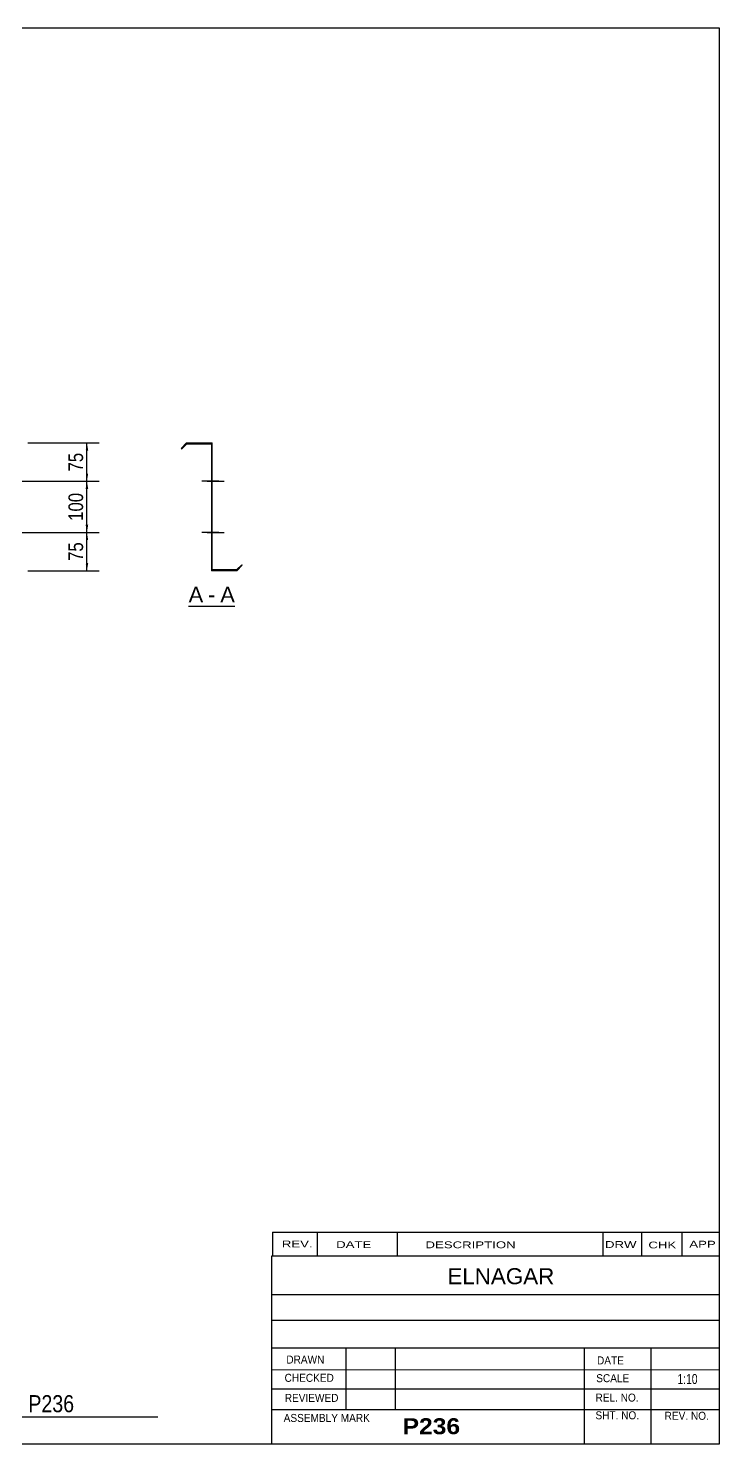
# Model space of a CAD drawing. Header units: millimetres. Extents: x -63 to 340, y -183 to 94.
# Drawn here: x 204.5 to 339.8, y -183.3 to 93.7 of the extents above; entities that cross this region are included whole.
import ezdxf

# ---------------------------------------------------------------- set-up
doc = ezdxf.new("R2010")
doc.units = ezdxf.units.MM
doc.styles.add('Arial', font='ARIAL.TTF', dxfattribs={"height": 0.2})
doc.styles.add('Arial Bold', font='ARIALBD.TTF', dxfattribs={"height": 0.2})
doc.styles.add('Arial Narrow', font='ARIALN.TTF', dxfattribs={"height": 0.2})

# ---------------------------------------------------------------- blocks, each defined once
blk = doc.blocks.new('Unknown-628702219-1200')
at = {"color": 5, "linetype": 'Continuous'}
for p, q in [((339.77, 93.65), (-60.23, 93.65)), ((-60.23, 93.65), (-60.23, -183.35)), ((339.77, -183.35), (339.77, 93.65)), ((-60.23, -183.35), (339.77, -183.35))]:
    blk.add_line(p, q, dxfattribs=at)
at = {"color": 174, "linetype": 'Continuous', "style": 'Arial'}
blk.add_text('Tekla structures', height=1.9102, rotation=90, dxfattribs=at).set_placement((-60.73, -182.85))
blk = doc.blocks.new('Unknown-628702219-12 - 1671')
at = {"color": 7, "linetype": 'Continuous'}
blk.add_line((235.9, -19.45), (244.93, -19.45), dxfattribs=at)
at = {"color": 0, "linetype": 'Continuous'}
blk.add_wipeout([(238.74, -18.7), (238.74, -15.5), (235.9, -15.5), (235.9, -18.7)], dxfattribs=at)
blk.add_wipeout([(241.13, -18.7), (241.13, -15.5), (239.7, -15.5), (239.7, -18.7)], dxfattribs=at)
at = {"color": 96, "linetype": 'Continuous', "style": 'Arial'}
blk.add_text('A', height=3.06, dxfattribs=at).set_placement((235.9, -18.7))
at = {"color": 0, "linetype": 'Continuous'}
blk.add_wipeout([(244.93, -18.7), (244.93, -15.5), (242.09, -15.5), (242.09, -18.7)], dxfattribs=at)
at = {"color": 96, "linetype": 'Continuous', "style": 'Arial'}
for s, p in [('A', (242.09, -18.7)), ('-', (239.7, -18.7))]:
    blk.add_text(s, height=3.06, dxfattribs=at).set_placement(p)
blk = doc.blocks.new('Bolt-628702219-1676 - 1671')
at = {"linetype": 'Continuous'}
blk.add_hatch(color=3, dxfattribs=at).paths.add_polyline_path([(240.49, -5.7), (240.49, -4.3), (240.34, -4.3), (240.34, -5.7)])
blk.add_hatch(color=3, dxfattribs=at).paths.add_polyline_path([(240.49, -5.7), (240.49, -4.3), (240.34, -4.3), (240.34, -5.7)])
at = {"color": 3, "linetype": 'Continuous'}
for p, q in [((239.59, -5), (242.34, -5)), ((239.59, -5), (242.34, -5)), ((240.34, -4.3), (240.49, -4.3)), ((240.34, -4.3), (240.49, -4.3)), ((240.34, -5.7), (240.49, -5.7)), ((240.34, -5.7), (240.49, -5.7))]:
    blk.add_line(p, q, dxfattribs=at)
blk = doc.blocks.new('Bolt-628702219-1677 - 1671')
at = {"linetype": 'Continuous'}
blk.add_hatch(color=3, dxfattribs=at).paths.add_polyline_path([(240.34, -4.3), (240.34, -5.7), (240.49, -5.7), (240.49, -4.3)])
blk.add_hatch(color=3, dxfattribs=at).paths.add_polyline_path([(240.34, -4.3), (240.34, -5.7), (240.49, -5.7), (240.49, -4.3)])
at = {"color": 3, "linetype": 'Continuous'}
for p, q in [((239.54, -5), (242.84, -5)), ((239.54, -5), (242.84, -5)), ((240.34, -4.3), (240.49, -4.3)), ((240.34, -4.3), (240.49, -4.3)), ((240.34, -5.7), (240.49, -5.7)), ((240.34, -5.7), (240.49, -5.7))]:
    blk.add_line(p, q, dxfattribs=at)
blk = doc.blocks.new('Part-628702219-1678 - 1671')
at = {"color": 2, "linetype": 'Continuous'}
for p, q in [((235.49, 12.5), (234.43, 11.44)), ((234.43, 11.44), (234.54, 11.33)), ((234.54, 11.33), (235.55, 12.35)), ((235.49, 12.5), (240.49, 12.5)), ((235.55, 12.35), (240.34, 12.35)), ((240.34, 12.35), (240.34, -12.5)), ((240.49, -12.35), (240.49, 12.5)), ((245.34, -12.5), (240.34, -12.5)), ((245.28, -12.35), (240.49, -12.35)), ((246.29, -11.33), (245.28, -12.35)), ((245.34, -12.5), (246.4, -11.44)), ((246.4, -11.44), (246.29, -11.33))]:
    blk.add_line(p, q, dxfattribs=at)
blk = doc.blocks.new('Bolt-628702219-1679 - 1671')
at = {"linetype": 'Continuous'}
for points in [[(240.34, 5.7), (240.34, 4.3), (240.49, 4.3), (240.49, 5.7)], [(240.34, 5.7), (240.34, 4.3), (240.49, 4.3), (240.49, 5.7)], [(240.34, -4.3), (240.34, -5.7), (240.49, -5.7), (240.49, -4.3)], [(240.34, -4.3), (240.34, -5.7), (240.49, -5.7), (240.49, -4.3)]]:
    blk.add_hatch(color=3, dxfattribs=at).paths.add_polyline_path(points)
at = {"color": 3, "linetype": 'Continuous'}
for p, q in [((240.49, 5.7), (240.34, 5.7)), ((240.49, 5.7), (240.34, 5.7)), ((241.79, 5), (238.49, 5)), ((241.79, 5), (238.49, 5)), ((240.49, 4.3), (240.34, 4.3)), ((240.49, 4.3), (240.34, 4.3)), ((241.79, -5), (238.49, -5)), ((241.79, -5), (238.49, -5)), ((240.49, -4.3), (240.34, -4.3)), ((240.49, -4.3), (240.34, -4.3)), ((240.49, -5.7), (240.34, -5.7)), ((240.49, -5.7), (240.34, -5.7))]:
    blk.add_line(p, q, dxfattribs=at)
blk = doc.blocks.new('Bolt-628702219-1680 - 1671')
at = {"linetype": 'Continuous'}
blk.add_hatch(color=3, dxfattribs=at).paths.add_polyline_path([(240.49, -5.7), (240.49, -4.3), (240.34, -4.3), (240.34, -5.7)])
blk.add_hatch(color=3, dxfattribs=at).paths.add_polyline_path([(240.49, -5.7), (240.49, -4.3), (240.34, -4.3), (240.34, -5.7)])
at = {"color": 3, "linetype": 'Continuous'}
for p, q in [((239.59, -5), (242.34, -5)), ((239.59, -5), (242.34, -5)), ((240.34, -4.3), (240.49, -4.3)), ((240.34, -4.3), (240.49, -4.3)), ((240.34, -5.7), (240.49, -5.7)), ((240.34, -5.7), (240.49, -5.7))]:
    blk.add_line(p, q, dxfattribs=at)
blk = doc.blocks.new('Bolt-628702219-1681 - 1671')
at = {"linetype": 'Continuous'}
blk.add_hatch(color=3, dxfattribs=at).paths.add_polyline_path([(240.49, -5.7), (240.49, -4.3), (240.34, -4.3), (240.34, -5.7)])
blk.add_hatch(color=3, dxfattribs=at).paths.add_polyline_path([(240.49, -5.7), (240.49, -4.3), (240.34, -4.3), (240.34, -5.7)])
at = {"color": 3, "linetype": 'Continuous'}
for p, q in [((239.59, -5), (242.34, -5)), ((239.59, -5), (242.34, -5)), ((240.34, -4.3), (240.49, -4.3)), ((240.34, -4.3), (240.49, -4.3)), ((240.34, -5.7), (240.49, -5.7)), ((240.34, -5.7), (240.49, -5.7))]:
    blk.add_line(p, q, dxfattribs=at)
blk = doc.blocks.new('Bolt-628702219-1682 - 1671')
at = {"linetype": 'Continuous'}
blk.add_hatch(color=3, dxfattribs=at).paths.add_polyline_path([(240.34, 5.7), (240.34, 4.3), (240.49, 4.3), (240.49, 5.7)])
blk.add_hatch(color=3, dxfattribs=at).paths.add_polyline_path([(240.34, 5.7), (240.34, 4.3), (240.49, 4.3), (240.49, 5.7)])
at = {"color": 3, "linetype": 'Continuous'}
for p, q in [((240.34, 5.7), (240.49, 5.7)), ((240.34, 5.7), (240.49, 5.7)), ((239.54, 5), (242.84, 5)), ((239.54, 5), (242.84, 5)), ((240.34, 4.3), (240.49, 4.3)), ((240.34, 4.3), (240.49, 4.3))]:
    blk.add_line(p, q, dxfattribs=at)
blk = doc.blocks.new('Bolt-628702219-1683 - 1671')
at = {"linetype": 'Continuous'}
for points in [[(240.34, 5.7), (240.34, 4.3), (240.49, 4.3), (240.49, 5.7)], [(240.34, 5.7), (240.34, 4.3), (240.49, 4.3), (240.49, 5.7)], [(240.34, -4.3), (240.34, -5.7), (240.49, -5.7), (240.49, -4.3)], [(240.34, -4.3), (240.34, -5.7), (240.49, -5.7), (240.49, -4.3)]]:
    blk.add_hatch(color=3, dxfattribs=at).paths.add_polyline_path(points)
at = {"color": 3, "linetype": 'Continuous'}
for p, q in [((240.49, 5.7), (240.34, 5.7)), ((240.49, 5.7), (240.34, 5.7)), ((241.79, 5), (238.49, 5)), ((241.79, 5), (238.49, 5)), ((240.49, 4.3), (240.34, 4.3)), ((240.49, 4.3), (240.34, 4.3)), ((241.79, -5), (238.49, -5)), ((241.79, -5), (238.49, -5)), ((240.49, -4.3), (240.34, -4.3)), ((240.49, -4.3), (240.34, -4.3)), ((240.49, -5.7), (240.34, -5.7)), ((240.49, -5.7), (240.34, -5.7))]:
    blk.add_line(p, q, dxfattribs=at)
blk = doc.blocks.new('Bolt-628702219-1684 - 1671')
at = {"linetype": 'Continuous'}
blk.add_hatch(color=3, dxfattribs=at).paths.add_polyline_path([(240.34, 5.7), (240.34, 4.3), (240.49, 4.3), (240.49, 5.7)])
blk.add_hatch(color=3, dxfattribs=at).paths.add_polyline_path([(240.34, 5.7), (240.34, 4.3), (240.49, 4.3), (240.49, 5.7)])
at = {"color": 3, "linetype": 'Continuous'}
for p, q in [((240.34, 5.7), (240.49, 5.7)), ((240.34, 5.7), (240.49, 5.7)), ((239.54, 5), (242.84, 5)), ((239.54, 5), (242.84, 5)), ((240.34, 4.3), (240.49, 4.3)), ((240.34, 4.3), (240.49, 4.3))]:
    blk.add_line(p, q, dxfattribs=at)
blk = doc.blocks.new('Bolt-628702219-1685 - 1671')
at = {"linetype": 'Continuous'}
blk.add_hatch(color=3, dxfattribs=at).paths.add_polyline_path([(240.34, -4.3), (240.34, -5.7), (240.49, -5.7), (240.49, -4.3)])
blk.add_hatch(color=3, dxfattribs=at).paths.add_polyline_path([(240.34, -4.3), (240.34, -5.7), (240.49, -5.7), (240.49, -4.3)])
at = {"color": 3, "linetype": 'Continuous'}
for p, q in [((239.54, -5), (242.84, -5)), ((239.54, -5), (242.84, -5)), ((240.34, -4.3), (240.49, -4.3)), ((240.34, -4.3), (240.49, -4.3)), ((240.34, -5.7), (240.49, -5.7)), ((240.34, -5.7), (240.49, -5.7))]:
    blk.add_line(p, q, dxfattribs=at)
blk = doc.blocks.new('Bolt-628702219-1686 - 1671')
at = {"linetype": 'Continuous'}
blk.add_hatch(color=3, dxfattribs=at).paths.add_polyline_path([(240.49, -5.7), (240.49, -4.3), (240.34, -4.3), (240.34, -5.7)])
blk.add_hatch(color=3, dxfattribs=at).paths.add_polyline_path([(240.49, -5.7), (240.49, -4.3), (240.34, -4.3), (240.34, -5.7)])
at = {"color": 3, "linetype": 'Continuous'}
for p, q in [((239.59, -5), (242.34, -5)), ((239.59, -5), (242.34, -5)), ((240.34, -4.3), (240.49, -4.3)), ((240.34, -4.3), (240.49, -4.3)), ((240.34, -5.7), (240.49, -5.7)), ((240.34, -5.7), (240.49, -5.7))]:
    blk.add_line(p, q, dxfattribs=at)
blk = doc.blocks.new('StraightDimension-628702219-2593 - 1220')
at = {"linetype": 'Continuous'}
for points in [[(215.75, 11), (216, 12.5), (216.25, 11)], [(216.25, 6.5), (216, 5), (215.75, 6.5)]]:
    blk.add_hatch(color=7, dxfattribs=at).paths.add_polyline_path(points)
at = {"color": 7, "linetype": 'Continuous'}
for p, q in [((204.47, 12.5), (218.4, 12.5)), ((216, 5), (216, 12.5)), ((62.78, 5), (218.4, 5))]:
    blk.add_line(p, q, dxfattribs=at)
at = {"color": 0}
blk.add_wipeout([(215.85, 11.18), (211.65, 11.18), (211.65, 6.32), (215.85, 6.32)], dxfattribs=at)
at = {"color": 3, "style": 'Arial Narrow'}
blk.add_text('75', height=2.863, rotation=90.0002, dxfattribs=at).set_placement((215.25, 6.92))
blk = doc.blocks.new('StraightDimension-628702219-2594 - 1220')
at = {"linetype": 'Continuous'}
for points in [[(215.75, 3.5), (216, 5), (216.25, 3.5)], [(216.25, -3.5), (216, -5), (215.75, -3.5)]]:
    blk.add_hatch(color=7, dxfattribs=at).paths.add_polyline_path(points)
at = {"color": 7, "linetype": 'Continuous'}
for p, q in [((62.78, 5), (218.4, 5)), ((216, -5), (216, 5)), ((77.08, -5), (218.4, -5))]:
    blk.add_line(p, q, dxfattribs=at)
at = {"color": 0}
blk.add_wipeout([(215.85, 3.34), (211.65, 3.34), (211.65, -3.34), (215.85, -3.34)], dxfattribs=at)
at = {"color": 3, "style": 'Arial Narrow'}
blk.add_text('100', height=2.863, rotation=90.0002, dxfattribs=at).set_placement((215.25, -2.74))
blk = doc.blocks.new('StraightDimension-628702219-2595 - 1220')
at = {"linetype": 'Continuous'}
for points in [[(215.75, -6.5), (216, -5), (216.25, -6.5)], [(216.25, -11), (216, -12.5), (215.75, -11)]]:
    blk.add_hatch(color=7, dxfattribs=at).paths.add_polyline_path(points)
at = {"color": 7, "linetype": 'Continuous'}
for p, q in [((77.08, -5), (218.4, -5)), ((216, -12.5), (216, -5)), ((204.47, -12.5), (218.4, -12.5))]:
    blk.add_line(p, q, dxfattribs=at)
at = {"color": 0}
blk.add_wipeout([(215.85, -6.32), (211.65, -6.32), (211.65, -11.18), (215.85, -11.18)], dxfattribs=at)
at = {"color": 3, "style": 'Arial Narrow'}
blk.add_text('75', height=2.863, rotation=90.0002, dxfattribs=at).set_placement((215.25, -10.58))
blk = doc.blocks.new('CBS_CALLOFF-628702219-3371')
at = {"color": 7, "linetype": 'Continuous'}
blk.add_line((113.65, -178.08), (229.88, -178.1), dxfattribs=at)
at = {"color": 3, "linetype": 'Continuous', "style": 'Arial Narrow'}
blk.add_text('QTY= 1 Nos.      COLD FORMED     MKD : P236', height=3.3405, dxfattribs=at).set_placement((130.66, -177.19))
blk = doc.blocks.new('CBS_NAME_BLOG-628702219-3372')
at = {"color": 7, "linetype": 'Continuous'}
for p, q in [((252.18, -146.6), (339.7, -146.6)), ((252.18, -183.3), (252.18, -146.6)), ((252.18, -154.13), (339.7, -154.13)), ((252.26, -159.19), (339.77, -159.19)), ((252.18, -164.56), (339.7, -164.56)), ((266.71, -176.66), (266.71, -164.57)), ((276.39, -176.64), (276.39, -164.57)), ((313.31, -183.3), (313.31, -164.57)), ((326.36, -183.3), (326.36, -164.56)), ((252.19, -168.86), (339.77, -168.84)), ((252.18, -172.6), (339.7, -172.6)), ((252.18, -176.65), (339.7, -176.65)), ((252.18, -183.35), (339.77, -183.35))]:
    blk.add_line(p, q, dxfattribs=at)
at = {"color": 3, "linetype": 'Continuous', "style": 'Arial'}
blk.add_text('ELNAGAR', height=3.133, dxfattribs=at).set_placement((286.51, -152.13))
at = {"color": 3, "linetype": 'Continuous'}
for s, height, style, width, p in [('DRAWN', 1.566, 'Arial', 0.9, (255.01, -167.67)), ('DATE', 1.566, 'Arial', 0.9, (315.78, -167.83)), ('CHECKED', 1.566, 'Arial', 0.9, (254.67, -171.24)), ('SCALE', 1.566, 'Arial', 0.9, (315.63, -171.31)), ('1:10', 1.957, 'Arial Narrow', 0.9, (331.52, -171.66)), ('REVIEWED', 1.566, 'Arial', 0.9, (254.7, -175.16)), ('REL. NO.', 1.566, 'Arial', 0.9, (315.49, -175.11)), ('SHT. NO.', 1.566, 'Arial', 0.9, (315.48, -178.57)), ('REV. NO.', 1.566, 'Arial', 0.9, (329.01, -178.67)), ('ASSEMBLY MARK', 1.5663, 'Arial', 0.9, (254.49, -179.09)), ('P236', 3.131, 'Arial Bold', 1.1, (277.76, -181.49))]:
    blk.add_text(s, height=height, dxfattribs=dict(at, style=style, width=width)).set_placement(p)
blk = doc.blocks.new('CBS_REVISION-628702219-3373')
at = {"color": 7, "linetype": 'Continuous'}
for p, q in [((252.27, -141.96), (252.27, -146.6)), ((252.27, -141.97), (339.77, -141.97)), ((261.06, -141.97), (261.06, -146.6)), ((276.66, -141.97), (276.66, -146.53)), ((316.91, -141.97), (316.91, -146.59)), ((324.46, -141.97), (324.46, -146.6)), ((332.4, -141.97), (332.4, -146.6)), ((252.27, -146.6), (339.77, -146.6))]:
    blk.add_line(p, q, dxfattribs=at)
at = {"color": 7, "style": 'Arial Narrow', "width": 1.7}
for s, height, p in [('REV.', 1.326, (254.13, -144.92)), ('DATE', 1.326, (264.75, -145.04)), ('DESCRIPTION', 1.3257, (282.23, -145.09)), ('DRW', 1.326, (317.34, -145.03)), ('CHK', 1.326, (325.83, -145.12)), ('APP', 1.326, (333.83, -144.96))]:
    blk.add_text(s, height=height, dxfattribs=at).set_placement(p)

msp = doc.modelspace()

# ---------------------------------------------------------------- block references
for name in ['Unknown-628702219-1200', 'Part-628702219-1678 - 1671', 'Bolt-628702219-1679 - 1671', 'Bolt-628702219-1683 - 1671', 'Bolt-628702219-1682 - 1671', 'Bolt-628702219-1684 - 1671', 'Bolt-628702219-1677 - 1671', 'Bolt-628702219-1685 - 1671', 'Bolt-628702219-1676 - 1671', 'Bolt-628702219-1680 - 1671', 'Bolt-628702219-1681 - 1671', 'Bolt-628702219-1686 - 1671', 'CBS_REVISION-628702219-3373', 'CBS_NAME_BLOG-628702219-3372', 'CBS_CALLOFF-628702219-3371']:
    msp.add_blockref(name, (0, 0))

# ---------------------------------------------------------------- next in the draw order: block references
for name in ['StraightDimension-628702219-2593 - 1220', 'Unknown-628702219-12 - 1671']:
    msp.add_blockref(name, (0, 0))

# ---------------------------------------------------------------- next in the draw order: block references
msp.add_blockref('StraightDimension-628702219-2594 - 1220', (0, 0))

# ---------------------------------------------------------------- next in the draw order: block references
msp.add_blockref('StraightDimension-628702219-2595 - 1220', (0, 0))

doc.saveas('drawing.dxf')
